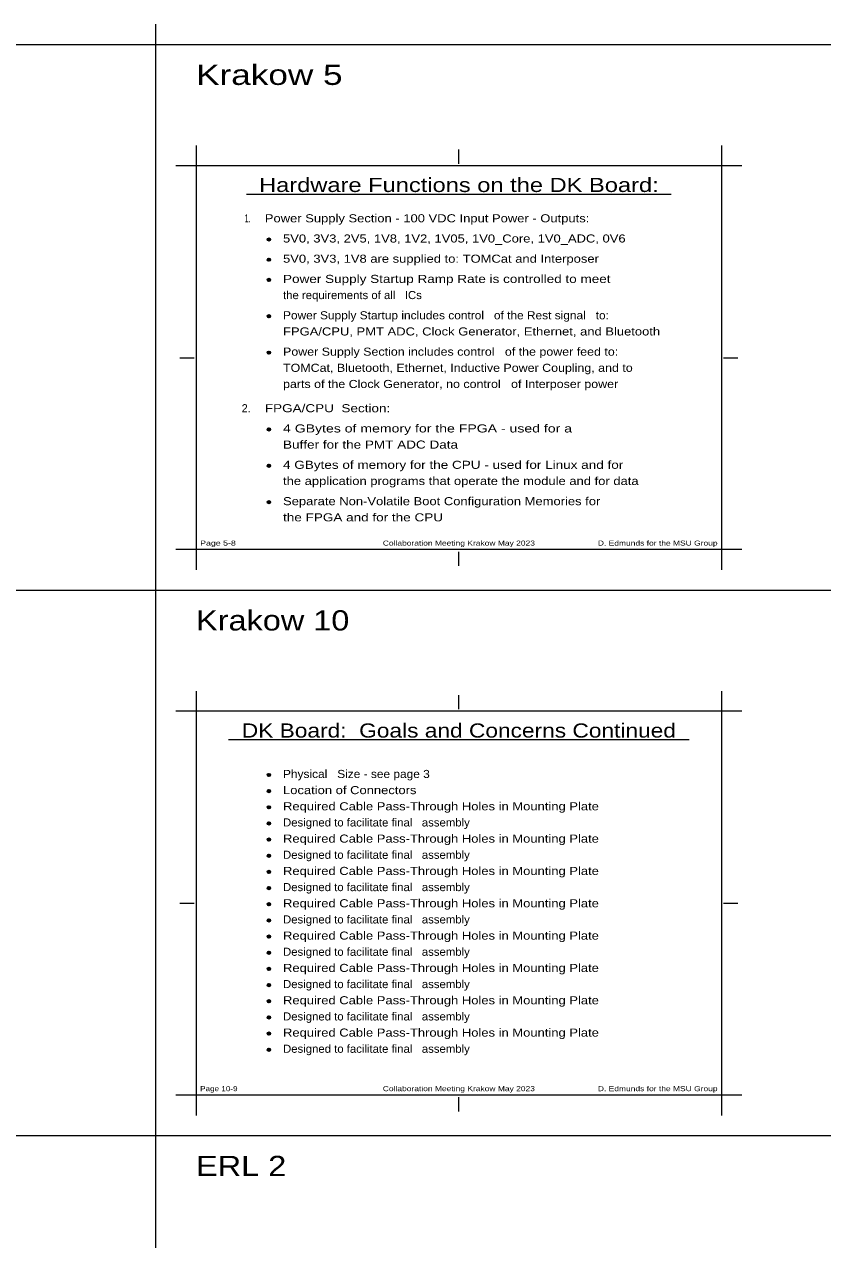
# Model space of a CAD drawing. Extents: x 41 to 303, y -187 to 26.
# Drawn here: x 183.5 to 223, y -34.2 to 26 of the extents above; entities that cross this region are included whole.
import ezdxf
from ezdxf.enums import TextEntityAlignment as Align

# ---------------------------------------------------------------- set-up
doc = ezdxf.new("R2010")
doc.units = 0
doc.header["$LTSCALE"] = 0.12
doc.layers.add('2', color=7, linetype='Continuous', lineweight=13)

msp = doc.modelspace()

# ---------------------------------------------------------------- linework, layer by layer
at = {"layer": '2'}
for p, q in [((190, -186.6), (190, 26)), ((43.9, 25), (303, 25)), ((192, 20), (192, -1)), ((218, 20), (218, -1)), ((205, 19.1), (205, 19.8)), ((219, 19), (191, 19)), ((194.5, 17.6), (215.5, 17.6)), ((191.2, 9.5), (191.9, 9.5)), ((218.1, 9.5), (218.8, 9.5)), ((219, 0), (191, 0)), ((205, -0.7), (205, -0.1)), ((205, -0.8), (205, -0.2)), ((43.9, -2), (262, -2)), ((192, -7), (192, -28)), ((205, -7.9), (205, -7.2)), ((218, -7), (218, -28)), ((219, -8), (191, -8)), ((193.6, -9.4), (216.4, -9.4)), ((191.2, -17.5), (191.9, -17.5)), ((218.1, -17.5), (218.8, -17.5)), ((219, -27), (191, -27)), ((205, -27.7), (205, -27.1)), ((205, -27.8), (205, -27.2)), ((42.9, -29), (303, -29))]:
    msp.add_line(p, q, dxfattribs=at)
for centre, radius in [((195.6, 15.35), 0.08), ((195.6, 15.35), 0.08), ((195.6, 15.35), 0.075), ((195.6, 15.35), 0.075), ((195.6, 15.35), 0.07), ((195.6, 15.35), 0.07), ((195.6, 15.35), 0.065), ((195.6, 15.35), 0.065), ((195.6, 15.35), 0.06), ((195.6, 15.35), 0.06), ((195.6, 15.35), 0.055), ((195.6, 15.35), 0.055), ((195.6, 15.35), 0.05), ((195.6, 15.35), 0.05), ((195.6, 15.35), 0.045), ((195.6, 15.35), 0.045), ((195.6, 15.35), 0.04), ((195.6, 15.35), 0.04), ((195.6, 15.35), 0.035), ((195.6, 15.35), 0.035), ((195.6, 15.35), 0.03), ((195.6, 15.35), 0.03), ((195.6, 15.35), 0.025), ((195.6, 15.35), 0.025), ((195.6, 15.35), 0.02), ((195.6, 15.35), 0.02), ((195.6, 15.35), 0.015), ((195.6, 15.35), 0.015), ((195.6, 15.35), 0.01), ((195.6, 15.35), 0.01), ((195.6, 14.35), 0.08), ((195.6, 14.35), 0.075), ((195.6, 14.35), 0.07), ((195.6, 14.35), 0.065), ((195.6, 14.35), 0.06), ((195.6, 14.35), 0.055), ((195.6, 14.35), 0.05), ((195.6, 14.35), 0.045), ((195.6, 14.35), 0.04), ((195.6, 14.35), 0.035), ((195.6, 14.35), 0.03), ((195.6, 14.35), 0.025), ((195.6, 14.35), 0.02), ((195.6, 14.35), 0.015), ((195.6, 14.35), 0.01), ((195.6, 13.35), 0.08), ((195.6, 13.35), 0.075), ((195.6, 13.35), 0.07), ((195.6, 13.35), 0.065), ((195.6, 13.35), 0.06), ((195.6, 13.35), 0.055), ((195.6, 13.35), 0.05), ((195.6, 13.35), 0.045), ((195.6, 13.35), 0.04), ((195.6, 13.35), 0.035), ((195.6, 13.35), 0.03), ((195.6, 13.35), 0.025), ((195.6, 13.35), 0.02), ((195.6, 13.35), 0.015), ((195.6, 13.35), 0.01), ((195.6, 11.55), 0.08), ((195.6, 11.55), 0.075), ((195.6, 11.55), 0.07), ((195.6, 11.55), 0.065), ((195.6, 11.55), 0.06), ((195.6, 11.55), 0.055), ((195.6, 11.55), 0.05), ((195.6, 11.55), 0.045), ((195.6, 11.55), 0.04), ((195.6, 11.55), 0.035), ((195.6, 11.55), 0.03), ((195.6, 11.55), 0.025), ((195.6, 11.55), 0.02), ((195.6, 11.55), 0.015), ((195.6, 11.55), 0.01), ((195.6, 9.75), 0.08), ((195.6, 9.75), 0.075), ((195.6, 9.75), 0.07), ((195.6, 9.75), 0.065), ((195.6, 9.75), 0.06), ((195.6, 9.75), 0.055), ((195.6, 9.75), 0.05), ((195.6, 9.75), 0.045), ((195.6, 9.75), 0.04), ((195.6, 9.75), 0.035), ((195.6, 9.75), 0.03), ((195.6, 9.75), 0.025), ((195.6, 9.75), 0.02), ((195.6, 9.75), 0.015), ((195.6, 9.75), 0.01), ((195.6, 5.95), 0.08), ((195.6, 5.95), 0.08), ((195.6, 5.95), 0.075), ((195.6, 5.95), 0.075), ((195.6, 5.95), 0.07), ((195.6, 5.95), 0.07), ((195.6, 5.95), 0.065), ((195.6, 5.95), 0.065), ((195.6, 5.95), 0.06), ((195.6, 5.95), 0.06), ((195.6, 5.95), 0.055), ((195.6, 5.95), 0.055), ((195.6, 5.95), 0.05), ((195.6, 5.95), 0.05), ((195.6, 5.95), 0.045), ((195.6, 5.95), 0.045), ((195.6, 5.95), 0.04), ((195.6, 5.95), 0.04), ((195.6, 5.95), 0.035), ((195.6, 5.95), 0.035), ((195.6, 5.95), 0.03), ((195.6, 5.95), 0.03), ((195.6, 5.95), 0.025), ((195.6, 5.95), 0.025), ((195.6, 5.95), 0.02), ((195.6, 5.95), 0.02), ((195.6, 5.95), 0.015), ((195.6, 5.95), 0.015), ((195.6, 5.95), 0.01), ((195.6, 5.95), 0.01), ((195.6, 4.15), 0.08), ((195.6, 4.15), 0.075), ((195.6, 4.15), 0.07), ((195.6, 4.15), 0.065), ((195.6, 4.15), 0.06), ((195.6, 4.15), 0.055), ((195.6, 4.15), 0.05), ((195.6, 4.15), 0.045), ((195.6, 4.15), 0.04), ((195.6, 4.15), 0.035), ((195.6, 4.15), 0.03), ((195.6, 4.15), 0.025), ((195.6, 4.15), 0.02), ((195.6, 4.15), 0.015), ((195.6, 4.15), 0.01), ((195.6, 2.35), 0.08), ((195.6, 2.35), 0.075), ((195.6, 2.35), 0.07), ((195.6, 2.35), 0.065), ((195.6, 2.35), 0.06), ((195.6, 2.35), 0.055), ((195.6, 2.35), 0.05), ((195.6, 2.35), 0.045), ((195.6, 2.35), 0.04), ((195.6, 2.35), 0.035), ((195.6, 2.35), 0.03), ((195.6, 2.35), 0.025), ((195.6, 2.35), 0.02), ((195.6, 2.35), 0.015), ((195.6, 2.35), 0.01), ((195.6, -11.15), 0.08), ((195.6, -11.15), 0.075), ((195.6, -11.15), 0.07), ((195.6, -11.15), 0.065), ((195.6, -11.15), 0.06), ((195.6, -11.15), 0.055), ((195.6, -11.15), 0.05), ((195.6, -11.15), 0.045), ((195.6, -11.15), 0.04), ((195.6, -11.15), 0.035), ((195.6, -11.15), 0.03), ((195.6, -11.15), 0.025), ((195.6, -11.15), 0.02), ((195.6, -11.15), 0.015), ((195.6, -11.15), 0.01), ((195.6, -11.95), 0.08), ((195.6, -11.95), 0.08), ((195.6, -11.95), 0.075), ((195.6, -11.95), 0.075), ((195.6, -11.95), 0.07), ((195.6, -11.95), 0.07), ((195.6, -11.95), 0.065), ((195.6, -11.95), 0.065), ((195.6, -11.95), 0.06), ((195.6, -11.95), 0.06), ((195.6, -11.95), 0.055), ((195.6, -11.95), 0.055), ((195.6, -11.95), 0.05), ((195.6, -11.95), 0.05), ((195.6, -11.95), 0.045), ((195.6, -11.95), 0.045), ((195.6, -11.95), 0.04), ((195.6, -11.95), 0.04), ((195.6, -11.95), 0.035), ((195.6, -11.95), 0.035), ((195.6, -11.95), 0.03), ((195.6, -11.95), 0.03), ((195.6, -11.95), 0.025), ((195.6, -11.95), 0.025), ((195.6, -11.95), 0.02), ((195.6, -11.95), 0.02), ((195.6, -11.95), 0.015), ((195.6, -11.95), 0.015), ((195.6, -11.95), 0.01), ((195.6, -11.95), 0.01), ((195.6, -12.75), 0.08), ((195.6, -12.75), 0.075), ((195.6, -12.75), 0.07), ((195.6, -12.75), 0.065), ((195.6, -12.75), 0.06), ((195.6, -12.75), 0.055), ((195.6, -12.75), 0.05), ((195.6, -12.75), 0.045), ((195.6, -12.75), 0.04), ((195.6, -12.75), 0.035), ((195.6, -12.75), 0.03), ((195.6, -12.75), 0.025), ((195.6, -12.75), 0.02), ((195.6, -12.75), 0.015), ((195.6, -12.75), 0.01), ((195.6, -13.55), 0.08), ((195.6, -13.55), 0.075), ((195.6, -13.55), 0.07), ((195.6, -13.55), 0.065), ((195.6, -13.55), 0.06), ((195.6, -13.55), 0.055), ((195.6, -13.55), 0.05), ((195.6, -13.55), 0.045), ((195.6, -13.55), 0.04), ((195.6, -13.55), 0.035), ((195.6, -13.55), 0.03), ((195.6, -13.55), 0.025), ((195.6, -13.55), 0.02), ((195.6, -13.55), 0.015), ((195.6, -13.55), 0.01), ((195.6, -14.35), 0.08), ((195.6, -14.35), 0.075), ((195.6, -14.35), 0.07), ((195.6, -14.35), 0.065), ((195.6, -14.35), 0.06), ((195.6, -14.35), 0.055), ((195.6, -14.35), 0.05), ((195.6, -14.35), 0.045), ((195.6, -14.35), 0.04), ((195.6, -14.35), 0.035), ((195.6, -14.35), 0.03), ((195.6, -14.35), 0.025), ((195.6, -14.35), 0.02), ((195.6, -14.35), 0.015), ((195.6, -14.35), 0.01), ((195.6, -15.15), 0.08), ((195.6, -15.15), 0.075), ((195.6, -15.15), 0.07), ((195.6, -15.15), 0.065), ((195.6, -15.15), 0.06), ((195.6, -15.15), 0.055), ((195.6, -15.15), 0.05), ((195.6, -15.15), 0.045), ((195.6, -15.15), 0.04), ((195.6, -15.15), 0.035), ((195.6, -15.15), 0.03), ((195.6, -15.15), 0.025), ((195.6, -15.15), 0.02), ((195.6, -15.15), 0.015), ((195.6, -15.15), 0.01), ((195.6, -15.95), 0.08), ((195.6, -15.95), 0.075), ((195.6, -15.95), 0.07), ((195.6, -15.95), 0.065), ((195.6, -15.95), 0.06), ((195.6, -15.95), 0.055), ((195.6, -15.95), 0.05), ((195.6, -15.95), 0.045), ((195.6, -15.95), 0.04), ((195.6, -15.95), 0.035), ((195.6, -15.95), 0.03), ((195.6, -15.95), 0.025), ((195.6, -15.95), 0.02), ((195.6, -15.95), 0.015), ((195.6, -15.95), 0.01), ((195.6, -16.75), 0.08), ((195.6, -16.75), 0.075), ((195.6, -16.75), 0.07), ((195.6, -16.75), 0.065), ((195.6, -16.75), 0.06), ((195.6, -16.75), 0.055), ((195.6, -16.75), 0.05), ((195.6, -16.75), 0.045), ((195.6, -16.75), 0.04), ((195.6, -16.75), 0.035), ((195.6, -16.75), 0.03), ((195.6, -16.75), 0.025), ((195.6, -16.75), 0.02), ((195.6, -16.75), 0.015), ((195.6, -16.75), 0.01), ((195.6, -17.55), 0.08), ((195.6, -17.55), 0.075), ((195.6, -17.55), 0.07), ((195.6, -17.55), 0.065), ((195.6, -17.55), 0.06), ((195.6, -17.55), 0.055), ((195.6, -17.55), 0.05), ((195.6, -17.55), 0.045), ((195.6, -17.55), 0.04), ((195.6, -17.55), 0.035), ((195.6, -17.55), 0.03), ((195.6, -17.55), 0.025), ((195.6, -17.55), 0.02), ((195.6, -17.55), 0.015), ((195.6, -17.55), 0.01), ((195.6, -18.35), 0.08), ((195.6, -18.35), 0.075), ((195.6, -18.35), 0.07), ((195.6, -18.35), 0.065), ((195.6, -18.35), 0.06), ((195.6, -18.35), 0.055), ((195.6, -18.35), 0.05), ((195.6, -18.35), 0.045), ((195.6, -18.35), 0.04), ((195.6, -18.35), 0.035), ((195.6, -18.35), 0.03), ((195.6, -18.35), 0.025), ((195.6, -18.35), 0.02), ((195.6, -18.35), 0.015), ((195.6, -18.35), 0.01), ((195.6, -19.15), 0.08), ((195.6, -19.15), 0.075), ((195.6, -19.15), 0.07), ((195.6, -19.15), 0.065), ((195.6, -19.15), 0.06), ((195.6, -19.15), 0.055), ((195.6, -19.15), 0.05), ((195.6, -19.15), 0.045), ((195.6, -19.15), 0.04), ((195.6, -19.15), 0.035), ((195.6, -19.15), 0.03), ((195.6, -19.15), 0.025), ((195.6, -19.15), 0.02), ((195.6, -19.15), 0.015), ((195.6, -19.15), 0.01), ((195.6, -19.95), 0.08), ((195.6, -19.95), 0.075), ((195.6, -19.95), 0.07), ((195.6, -19.95), 0.065), ((195.6, -19.95), 0.06), ((195.6, -19.95), 0.055), ((195.6, -19.95), 0.05), ((195.6, -19.95), 0.045), ((195.6, -19.95), 0.04), ((195.6, -19.95), 0.035), ((195.6, -19.95), 0.03), ((195.6, -19.95), 0.025), ((195.6, -19.95), 0.02), ((195.6, -19.95), 0.015), ((195.6, -19.95), 0.01), ((195.6, -20.75), 0.08), ((195.6, -20.75), 0.075), ((195.6, -20.75), 0.07), ((195.6, -20.75), 0.065), ((195.6, -20.75), 0.06), ((195.6, -20.75), 0.055), ((195.6, -20.75), 0.05), ((195.6, -20.75), 0.045), ((195.6, -20.75), 0.04), ((195.6, -20.75), 0.035), ((195.6, -20.75), 0.03), ((195.6, -20.75), 0.025), ((195.6, -20.75), 0.02), ((195.6, -20.75), 0.015), ((195.6, -20.75), 0.01), ((195.6, -21.55), 0.08), ((195.6, -21.55), 0.075), ((195.6, -21.55), 0.07), ((195.6, -21.55), 0.065), ((195.6, -21.55), 0.06), ((195.6, -21.55), 0.055), ((195.6, -21.55), 0.05), ((195.6, -21.55), 0.045), ((195.6, -21.55), 0.04), ((195.6, -21.55), 0.035), ((195.6, -21.55), 0.03), ((195.6, -21.55), 0.025), ((195.6, -21.55), 0.02), ((195.6, -21.55), 0.015), ((195.6, -21.55), 0.01), ((195.6, -22.35), 0.08), ((195.6, -22.35), 0.075), ((195.6, -22.35), 0.07), ((195.6, -22.35), 0.065), ((195.6, -22.35), 0.06), ((195.6, -22.35), 0.055), ((195.6, -22.35), 0.05), ((195.6, -22.35), 0.045), ((195.6, -22.35), 0.04), ((195.6, -22.35), 0.035), ((195.6, -22.35), 0.03), ((195.6, -22.35), 0.025), ((195.6, -22.35), 0.02), ((195.6, -22.35), 0.015), ((195.6, -22.35), 0.01), ((195.6, -23.15), 0.08), ((195.6, -23.15), 0.075), ((195.6, -23.15), 0.07), ((195.6, -23.15), 0.065), ((195.6, -23.15), 0.06), ((195.6, -23.15), 0.055), ((195.6, -23.15), 0.05), ((195.6, -23.15), 0.045), ((195.6, -23.15), 0.04), ((195.6, -23.15), 0.035), ((195.6, -23.15), 0.03), ((195.6, -23.15), 0.025), ((195.6, -23.15), 0.02), ((195.6, -23.15), 0.015), ((195.6, -23.15), 0.01), ((195.6, -23.95), 0.08), ((195.6, -23.95), 0.075), ((195.6, -23.95), 0.07), ((195.6, -23.95), 0.065), ((195.6, -23.95), 0.06), ((195.6, -23.95), 0.055), ((195.6, -23.95), 0.05), ((195.6, -23.95), 0.045), ((195.6, -23.95), 0.04), ((195.6, -23.95), 0.035), ((195.6, -23.95), 0.03), ((195.6, -23.95), 0.025), ((195.6, -23.95), 0.02), ((195.6, -23.95), 0.015), ((195.6, -23.95), 0.01), ((195.6, -24.75), 0.08), ((195.6, -24.75), 0.075), ((195.6, -24.75), 0.07), ((195.6, -24.75), 0.065), ((195.6, -24.75), 0.06), ((195.6, -24.75), 0.055), ((195.6, -24.75), 0.05), ((195.6, -24.75), 0.045), ((195.6, -24.75), 0.04), ((195.6, -24.75), 0.035), ((195.6, -24.75), 0.03), ((195.6, -24.75), 0.025), ((195.6, -24.75), 0.02), ((195.6, -24.75), 0.015), ((195.6, -24.75), 0.01)]:
    msp.add_circle(centre, radius, dxfattribs=at)

# ---------------------------------------------------------------- texts
for s, height, width, p in [('Krakow 5', 1, 1.3, (192, 23)), ('Power Supply Section - 100 VDC Input Power - Outputs:', 0.4, 1.2, (195.4, 16.2)), ('5V0, 3V3, 2V5, 1V8, 1V2, 1V05, 1V0_Core, 1V0_ADC, 0V6', 0.4, 1.2, (196.3, 15.2)), ('5V0, 3V3, 1V8 are supplied to: TOMCat and Interposer', 0.4, 1.2, (196.3, 14.2)), ('Power Supply Startup Ramp Rate is controlled to meet', 0.4, 1.25, (196.3, 13.2)), ('the requirements of all   ICs', 0.4, 1.05, (196.3, 12.4)), ('Power Supply Startup includes control   of the Rest signal   to:', 0.4, 1.1, (196.3, 11.4)), ('FPGA/CPU, PMT ADC, Clock Generator, Ethernet, and Bluetooth', 0.4, 1.2, (196.3, 10.6)), ('Power Supply Section includes control   of the power feed to:', 0.4, 1.15, (196.3, 9.6)), ('TOMCat, Bluetooth, Ethernet, Inductive Power Coupling, and to', 0.4, 1.15, (196.3, 8.8)), ('parts of the Clock Generator, no control   of Interposer power', 0.4, 1.15, (196.3, 8)), ('FPGA/CPU  Section:', 0.4, 1.25, (195.4, 6.8)), ('4 GBytes of memory for the FPGA - used for a', 0.4, 1.3, (196.3, 5.8)), ('Buffer for the PMT ADC Data', 0.4, 1.25, (196.3, 5)), ('4 GBytes of memory for the CPU - used for Linux and for', 0.4, 1.25, (196.3, 4)), ('the application programs that operate the module and for data', 0.4, 1.2, (196.3, 3.2)), ('Separate Non-Volatile Boot Configuration Memories for', 0.4, 1.2, (196.3, 2.2)), ('the FPGA and for the CPU', 0.4, 1.25, (196.3, 1.4)), ('Page 5-8', 0.25, 1.3, (192.2, 0.2)), ('Krakow 10', 1, 1.2, (192, -4)), ('Physical   Size - see page 3', 0.4, 1.1, (196.3, -11.3)), ('Location of Connectors', 0.4, 1.2, (196.3, -12.1)), ('Required Cable Pass-Through Holes in Mounting Plate', 0.4, 1.2, (196.3, -12.9)), ('Designed to facilitate final   assembly', 0.4, 1.05, (196.3, -13.7)), ('Required Cable Pass-Through Holes in Mounting Plate', 0.4, 1.2, (196.3, -14.5)), ('Designed to facilitate final   assembly', 0.4, 1.05, (196.3, -15.3)), ('Required Cable Pass-Through Holes in Mounting Plate', 0.4, 1.2, (196.3, -16.1)), ('Designed to facilitate final   assembly', 0.4, 1.05, (196.3, -16.9)), ('Required Cable Pass-Through Holes in Mounting Plate', 0.4, 1.2, (196.3, -17.7)), ('Designed to facilitate final   assembly', 0.4, 1.05, (196.3, -18.5)), ('Required Cable Pass-Through Holes in Mounting Plate', 0.4, 1.2, (196.3, -19.3)), ('Designed to facilitate final   assembly', 0.4, 1.05, (196.3, -20.1)), ('Required Cable Pass-Through Holes in Mounting Plate', 0.4, 1.2, (196.3, -20.9)), ('Designed to facilitate final   assembly', 0.4, 1.05, (196.3, -21.7)), ('Required Cable Pass-Through Holes in Mounting Plate', 0.4, 1.2, (196.3, -22.5)), ('Designed to facilitate final   assembly', 0.4, 1.05, (196.3, -23.3)), ('Required Cable Pass-Through Holes in Mounting Plate', 0.4, 1.2, (196.3, -24.1)), ('Designed to facilitate final   assembly', 0.4, 1.05, (196.3, -24.9)), ('Page 10-9', 0.25, 1.2, (192.2, -26.8)), ('ERL 2', 1, 1.2, (192, -31))]:
    msp.add_text(s, height=height, dxfattribs=dict(at, width=width)).set_placement(p)
for s, height, width, p in [('Hardware Functions on the DK Board:', 0.7, 1.25, (205, 17.7)), ('Collaboration Meeting Krakow May 2023', 0.25, 1.25, (205, 0.2)), ('DK Board:  Goals and Concerns Continued', 0.7, 1.2, (205, -9.3)), ('Collaboration Meeting Krakow May 2023', 0.25, 1.25, (205, -26.8))]:
    msp.add_text(s, height=height, dxfattribs=dict(at, width=width)).set_placement(p, align=Align.CENTER)
for s, height, width, p in [('1.', 0.4, 0.65, (194.7, 16.2)), ('D. Edmunds for the MSU Group', 0.25, 1.25, (217.8, 0.2)), ('D. Edmunds for the MSU Group', 0.25, 1.25, (217.8, -26.8))]:
    msp.add_text(s, height=height, dxfattribs=dict(at, width=width)).set_placement(p, align=Align.RIGHT)
msp.add_text('2.', height=0.4, dxfattribs=at).set_placement((194.7, 6.8), align=Align.RIGHT)

doc.saveas('drawing.dxf')
